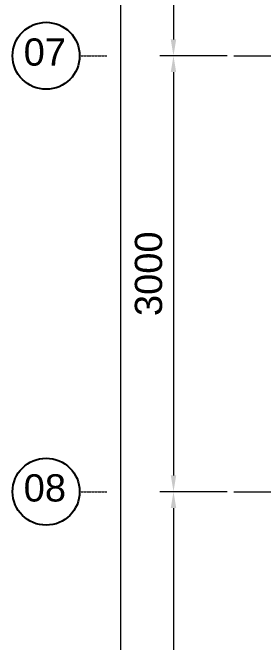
# Model space of a CAD drawing. Header units: millimetres. Extents: x 3220 to 226993, y 817 to 176024.
# Drawn here: x 23279 to 25003, y 69622 to 73957 of the extents above; entities that cross this region are included whole.
import ezdxf

# ---------------------------------------------------------------- set-up
doc = ezdxf.new("R2010")
doc.units = ezdxf.units.MM
doc.linetypes.add('AXES', pattern=[50.8, 31.75, -6.35, 6.35, -6.35])
doc.linetypes.add('CENTER', pattern=[10.16, 6.35, -1.27, 1.27, -1.27])
doc.layers.add('Axe', color=1, linetype='AXES', lineweight=9)
doc.styles.add('ARIAL_BOLD', font='arial.ttf')
doc.dimstyles.new('ECHE 75', dxfattribs={"dimscale": 75, "dimtxt": 2.5, "dimasz": 1.5, "dimexe": 1.25, "dimexo": 0.625, "dimgap": 1, "dimtad": 1, "dimdec": 0, "dimtxsty": 'ARIAL_BOLD', "dimcen": 2.5, "dimclrd": 4, "dimclre": 4, "dimclrt": 6, "dimadec": 0, "dimazin": 0, "dimtfac": 1, "dimtdec": 0, "dimtmove": 0, "dimatfit": 3, "dimfxl": 1, "dimlwd": 13, "dimlwe": 13, "dimarcsym": 0})

# ---------------------------------------------------------------- blocks, each defined once
blk = doc.blocks.new('*D507')
at = {"color": 4, "lineweight": 13, "transparency": 16777216}
for p, q in [((24753.1, 76659.2), (24291, 76659.2)), ((24384.8, 76546.7), (24384.8, 73771.7)), ((24753.1, 73659.2), (24291, 73659.2))]:
    blk.add_line(p, q, dxfattribs=at)
at = {"color": 4, "transparency": 16777216}
for points in [[(24366, 76546.7), (24403.5, 76546.7), (24384.8, 76659.2)], [(24366, 73771.7), (24403.5, 73771.7), (24384.8, 73659.2)]]:
    blk.add_solid(points, dxfattribs=at)
at = {"layer": 'Defpoints', "color": 0, "transparency": 16777216}
for p in [(24800, 76659.2), (24384.8, 73659.2), (24800, 73659.2)]:
    blk.add_point(p, dxfattribs=at)
at = {"color": 6, "transparency": 16777216, "insert": (24214, 75159.2), "char_height": 187.5, "attachment_point": 5, "rotation": 90, "style": 'ARIAL_BOLD'}
blk.add_mtext('3000', dxfattribs=at)
blk = doc.blocks.new('*D509')
at = {"color": 4, "lineweight": 13, "transparency": 16777216}
for p, q in [((24056.6, 91659.2), (23927.2, 91659.2)), ((24020.9, 91546.7), (24020.9, 67771.7)), ((24244.1, 67659.2), (23927.2, 67659.2))]:
    blk.add_line(p, q, dxfattribs=at)
at = {"color": 4, "transparency": 16777216}
for points in [[(24002.2, 91546.7), (24039.7, 91546.7), (24020.9, 91659.2)], [(24002.2, 67771.7), (24039.7, 67771.7), (24020.9, 67659.2)]]:
    blk.add_solid(points, dxfattribs=at)
at = {"layer": 'Defpoints', "color": 0, "transparency": 16777216}
for p in [(24103.5, 91659.2), (24020.9, 67659.2), (24291, 67659.2)]:
    blk.add_point(p, dxfattribs=at)
at = {"color": 6, "transparency": 16777216, "insert": (23850.2, 79659.2), "char_height": 187.5, "attachment_point": 5, "rotation": 90, "style": 'ARIAL_BOLD'}
blk.add_mtext('24000', dxfattribs=at)
blk = doc.blocks.new('*D510')
at = {"color": 4, "lineweight": 13, "transparency": 16777216}
for p, q in [((24753.1, 73659.2), (24291, 73659.2)), ((24384.8, 73546.7), (24384.8, 70771.7)), ((24753.1, 70659.2), (24291, 70659.2))]:
    blk.add_line(p, q, dxfattribs=at)
at = {"color": 4, "transparency": 16777216}
for points in [[(24366, 73546.7), (24403.5, 73546.7), (24384.8, 73659.2)], [(24366, 70771.7), (24403.5, 70771.7), (24384.8, 70659.2)]]:
    blk.add_solid(points, dxfattribs=at)
at = {"layer": 'Defpoints', "color": 0, "transparency": 16777216}
for p in [(24800, 73659.2), (24384.8, 70659.2), (24800, 70659.2)]:
    blk.add_point(p, dxfattribs=at)
at = {"color": 6, "transparency": 16777216, "insert": (24214, 72159.2), "char_height": 187.5, "attachment_point": 5, "rotation": 90, "style": 'ARIAL_BOLD'}
blk.add_mtext('3000', dxfattribs=at)
blk = doc.blocks.new('*D511')
at = {"color": 4, "lineweight": 13, "transparency": 16777216}
for p, q in [((24753.1, 70659.2), (24291, 70659.2)), ((24384.8, 70546.7), (24384.8, 67771.7)), ((24753.1, 67659.2), (24291, 67659.2))]:
    blk.add_line(p, q, dxfattribs=at)
at = {"color": 4, "transparency": 16777216}
for points in [[(24366, 70546.7), (24403.5, 70546.7), (24384.8, 70659.2)], [(24366, 67771.7), (24403.5, 67771.7), (24384.8, 67659.2)]]:
    blk.add_solid(points, dxfattribs=at)
at = {"layer": 'Defpoints', "color": 0, "transparency": 16777216}
for p in [(24800, 70659.2), (24384.8, 67659.2), (24800, 67659.2)]:
    blk.add_point(p, dxfattribs=at)
at = {"color": 6, "transparency": 16777216, "insert": (24214, 69159.2), "char_height": 187.5, "attachment_point": 5, "rotation": 90, "style": 'ARIAL_BOLD'}
blk.add_mtext('3000', dxfattribs=at)
blk = doc.blocks.new("SYST7ME D'AXE")
at = {"layer": 'Axe', "ltscale": 15}
for p, q in [((-500, 0), (15500, 0)), ((-500, -3000), (15500, -3000))]:
    blk.add_line(p, q, dxfattribs=at)
blk = doc.blocks.new('level +22 m')
blk.add_blockref("SYST7ME D'AXE", (0, -18000))

msp = doc.modelspace()

# ---------------------------------------------------------------- linework, layer by layer
at = {"color": 1, "linetype": 'CENTER', "lineweight": 9}
for p, q in [((23739.7, 73659.2), (23927.2, 73659.2)), ((23739.7, 70659.2), (23927.2, 70659.2))]:
    msp.add_line(p, q, dxfattribs=at)
at = {"color": 5}
for centre in [(23509.2, 73659.2), (23509.2, 70659.2)]:
    msp.add_circle(centre, 230.5, dxfattribs=at)

# ---------------------------------------------------------------- block references
at = {"color": 2}
msp.add_blockref('level +22 m', (25300, 91659.2), dxfattribs=at)

# ---------------------------------------------------------------- texts
at = {"char_height": 187.5, "attachment_point": 5, "style": 'ARIAL_BOLD'}
for s, insert in [('07', (23500.3, 73683.9)), ('08', (23500.3, 70683.9))]:
    msp.add_mtext(s, dxfattribs=dict(at, insert=insert))

# ---------------------------------------------------------------- dimensions: what is measured, and where the dimension line sits
for base, p1, p2, picture, middle in [((24020.9, 67659.2), (24103.5, 91659.2), (24291, 67659.2), '*D509', (23850.2, 79659.2)), ((24384.8, 73659.2), (24800, 76659.2), (24800, 73659.2), '*D507', (24214, 75159.2)), ((24384.8, 70659.2), (24800, 73659.2), (24800, 70659.2), '*D510', (24214, 72159.2)), ((24384.8, 67659.2), (24800, 70659.2), (24800, 67659.2), '*D511', (24214, 69159.2))]:
    dim = msp.add_linear_dim(base=base, p1=p1, p2=p2, angle=90, dimstyle='ECHE 75')
    dim.commit()
    dim.dimension.update_dxf_attribs({"geometry": picture, "text_midpoint": middle})

doc.saveas('drawing.dxf')
